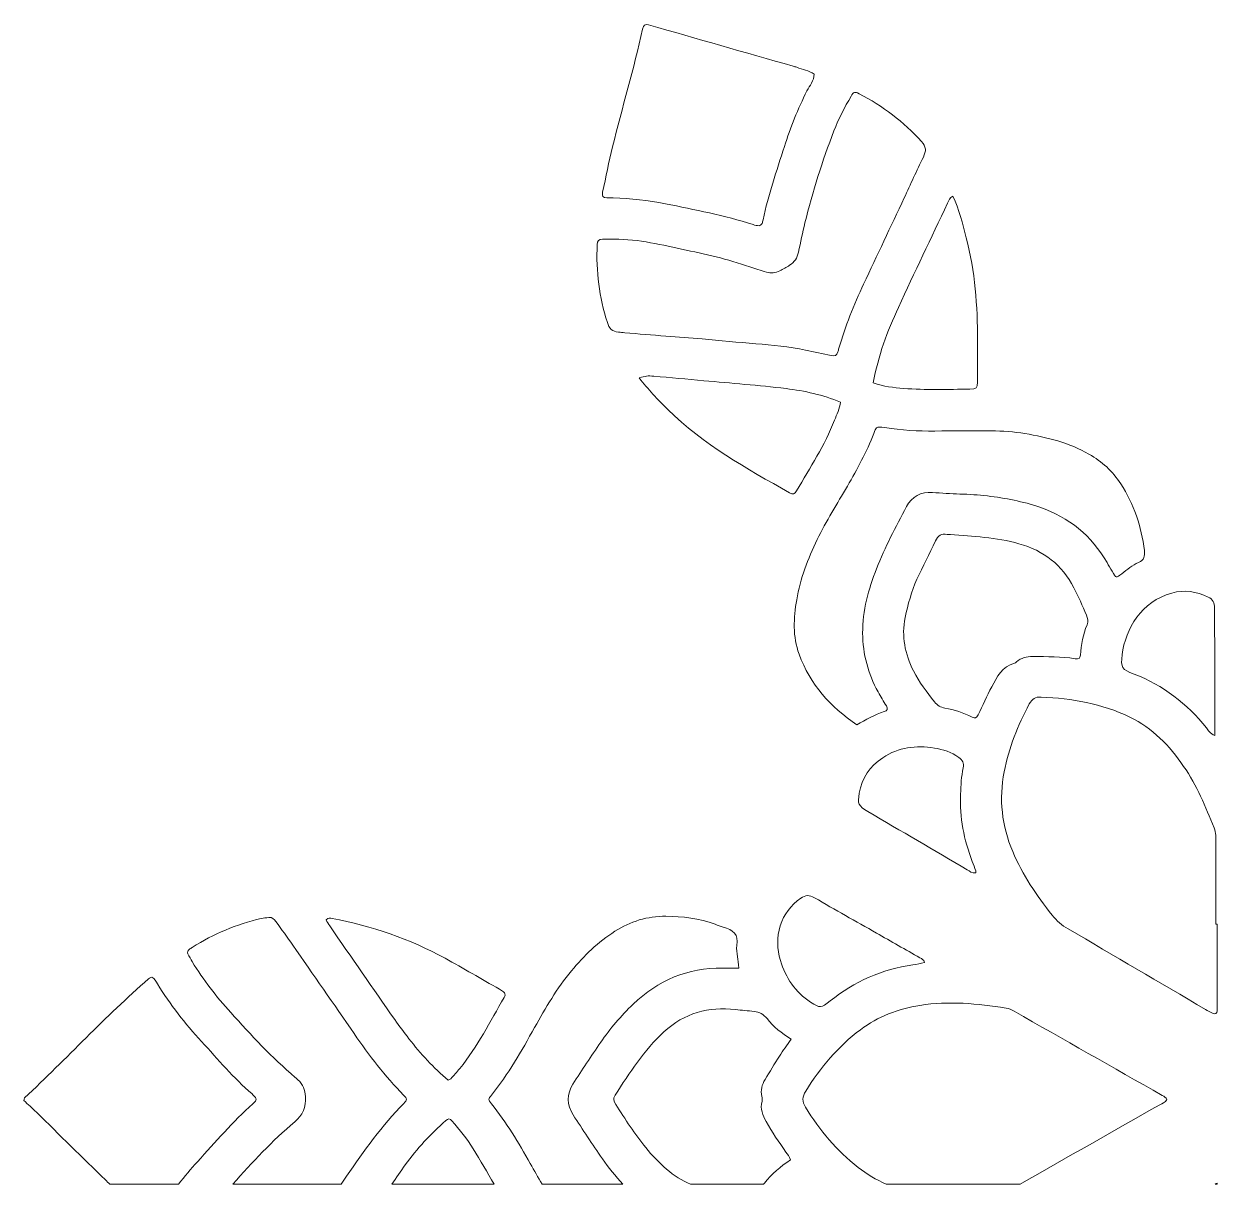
# Model space of a CAD drawing. Extents: x 262 to 2739, y -2945 to -54.
# Drawn here: x 1582 to 2127, y -1051 to -521 of the extents above; entities that cross this region are included whole.
import ezdxf

# ---------------------------------------------------------------- set-up
doc = ezdxf.new("R2010")
doc.units = 0
doc.header["$MEASUREMENT"] = 0
doc.layers.add('Layer 1', color=7, linetype='Continuous')

# ---------------------------------------------------------------- blocks, each defined once
blk = doc.blocks.new('block 2')
at = {"layer": 'Layer 1', "lineweight": 0}
for points, knots in [([(1846.22, -597.48), (1847.68, -590.59), (1849.1, -583.67), (1850.77, -576.8), (1855.15, -558.83), (1860.47, -541.09), (1864.46, -523.02), (1864.87, -521.18), (1865.66, -520.62), (1867.24, -521.08), (1889.24, -527.35), (1911.21, -533.67), (1933.21, -539.97), (1933.76, -540.13), (1934.31, -540.23), (1934.86, -540.44), (1937.49, -541.47), (1940.37, -541.98), (1942.76, -543.58), (1942.9, -546.64), (1940.77, -548.8), (1939.53, -551.26), (1935.41, -559.47), (1931.99, -567.95), (1929.21, -576.71), (1925.72, -587.79), (1921.89, -598.8), (1919.47, -610.19), (1919.35, -610.77), (1919.3, -611.37), (1919.01, -611.85), (1918.73, -612.28), (1918.18, -612.56), (1917.72, -612.95), (1916.74, -612.73), (1915.78, -612.61), (1914.9, -612.33), (1901.83, -607.99), (1888.3, -605.58), (1874.88, -602.77), (1867.05, -601.15), (1859.03, -600.48), (1851.01, -600.14), (1850.05, -600.09), (1849.1, -600.12), (1848.14, -600.07), (1846.3, -599.95), (1845.82, -599.4), (1846.22, -597.48)], [0, 0, 0, 0, 1, 1, 1, 2, 2, 2, 3, 3, 3, 4, 4, 4, 5, 5, 5, 6, 6, 6, 7, 7, 7, 8, 8, 8, 9, 9, 9, 10, 10, 10, 11, 11, 11, 12, 12, 12, 13, 13, 13, 14, 14, 14, 15, 15, 15, 16, 16, 16, 16]), ([(1856.32, -661.73), (1855.37, -661.66), (1854.43, -661.42), (1853.48, -661.4), (1850.58, -661.32), (1849.22, -659.74), (1848.38, -657.04), (1844.69, -645.45), (1843.16, -633.6), (1843.76, -621.47), (1843.85, -619.72), (1844.45, -619.05), (1846.2, -619), (1848.66, -618.91), (1851.15, -618.98), (1853.62, -618.98), (1864.8, -619.29), (1875.52, -622.14), (1886.34, -624.39), (1896.8, -626.54), (1907.12, -629.25), (1917.17, -632.89), (1918.42, -633.32), (1919.71, -633.72), (1921, -634.06), (1923.11, -634.59), (1925.17, -634.49), (1927.13, -633.46), (1928.64, -632.67), (1930.17, -631.86), (1931.6, -630.92), (1933.78, -629.51), (1935.1, -627.5), (1935.65, -624.94), (1936.61, -620.46), (1937.59, -615.99), (1938.64, -611.54), (1942.02, -597.22), (1946.61, -583.27), (1951.85, -569.55), (1953.96, -564.02), (1956.74, -558.78), (1959.68, -553.63), (1960.81, -551.65), (1961.41, -551.5), (1963.34, -552.53), (1974.14, -558.11), (1983.59, -565.41), (1991.83, -574.36), (1994.03, -576.78), (1994.06, -578.74), (1992.69, -581.5), (1989.63, -587.62), (1986.87, -593.92), (1983.95, -600.14), (1977.78, -613.26), (1971.58, -626.38), (1965.43, -639.49), (1960.95, -649), (1957.05, -658.74), (1954.11, -668.82), (1953.94, -669.37), (1953.84, -669.94), (1953.65, -670.49), (1953.1, -672.12), (1952.38, -672.57), (1950.61, -672.19), (1946.68, -671.38), (1942.78, -670.49), (1938.88, -669.65), (1931.41, -668.03), (1923.78, -667.38), (1916.19, -666.73), (1908.03, -666.04), (1899.84, -665.42), (1891.7, -664.55), (1886.2, -663.96), (1880.67, -663.69), (1875.14, -663.26), (1868.87, -662.76), (1862.6, -662.26), (1856.32, -661.73)], [0, 0, 0, 0, 1, 1, 1, 2, 2, 2, 3, 3, 3, 4, 4, 4, 5, 5, 5, 6, 6, 6, 7, 7, 7, 8, 8, 8, 9, 9, 9, 10, 10, 10, 11, 11, 11, 12, 12, 12, 13, 13, 13, 14, 14, 14, 15, 15, 15, 16, 16, 16, 17, 17, 17, 18, 18, 18, 19, 19, 19, 20, 20, 20, 21, 21, 21, 22, 22, 22, 23, 23, 23, 24, 24, 24, 25, 25, 25, 26, 26, 26, 27, 27, 27, 27]), ([(2003.73, -602.56), (2004.3, -601.39), (2004.56, -599.95), (2006.19, -599.35), (2008.94, -605.43), (2010.64, -611.87), (2012.29, -618.29), (2016.29, -633.72), (2017.47, -649.47), (2017.42, -665.34), (2017.42, -671.64), (2017.47, -677.94), (2017.39, -684.23), (2017.35, -687.06), (2016.91, -687.51), (2013.97, -687.51), (2003.87, -687.56), (1993.74, -687.92), (1983.67, -687.13), (1979.14, -686.79), (1974.59, -686.31), (1969.83, -684.61), (1972.08, -672.29), (1976.22, -661.04), (1981.3, -650.12), (1988.69, -634.23), (1996.23, -618.41), (2003.73, -602.56)], [0, 0, 0, 0, 1, 1, 1, 2, 2, 2, 3, 3, 3, 4, 4, 4, 5, 5, 5, 6, 6, 6, 7, 7, 7, 8, 8, 8, 9, 9, 9, 9]), ([(1931.53, -734.83), (1911.95, -723.7), (1892.21, -712.81), (1875.98, -696.77), (1871.38, -692.23), (1866.9, -687.58), (1862.95, -682.34), (1865.76, -681.43), (1866.9, -681.33), (1869.59, -681.57), (1877.17, -682.27), (1884.78, -682.91), (1892.4, -683.61), (1904.92, -684.78), (1917.48, -685.74), (1929.98, -687.22), (1938.45, -688.25), (1946.83, -690.12), (1954.89, -693.4), (1954.42, -696.46), (1953.17, -699.05), (1952.14, -701.68), (1947.64, -713.12), (1940.96, -723.39), (1934.81, -733.92), (1933.88, -735.55), (1933.14, -735.74), (1931.53, -734.83)], [0, 0, 0, 0, 1, 1, 1, 2, 2, 2, 3, 3, 3, 4, 4, 4, 5, 5, 5, 6, 6, 6, 7, 7, 7, 8, 8, 8, 9, 9, 9, 9]), ([(1935.96, -808.58), (1932.95, -800.49), (1933.45, -792.04), (1934.86, -783.69), (1936.49, -774.04), (1939.93, -764.94), (1944.22, -756.16), (1948.34, -747.76), (1953.34, -739.84), (1958.03, -731.77), (1962.55, -724.01), (1966.77, -716.11), (1970.09, -707.74), (1971.12, -705.1), (1970.65, -704.36), (1975.15, -705.06), (1982.66, -706.25), (1990.3, -706.71), (1997.96, -706.61), (2006.55, -706.49), (2015.14, -706.52), (2023.71, -706.54), (2034.08, -706.59), (2044.2, -708.26), (2054.16, -711.14), (2059.11, -712.57), (2063.83, -714.65), (2068.33, -717.17), (2074.24, -720.52), (2079.13, -724.97), (2082.84, -730.72), (2088.84, -740), (2092.27, -750.22), (2093.63, -761.19), (2093.94, -763.72), (2093.56, -765.54), (2090.93, -766.69), (2088.13, -767.94), (2085.76, -769.9), (2083.36, -771.79), (2080.71, -773.92), (2080.66, -773.87), (2078.86, -770.69), (2078.1, -769.37), (2077.35, -768.03), (2076.59, -766.72), (2069.48, -754.51), (2059.28, -746.01), (2045.93, -741.41), (2038.17, -738.76), (2030.13, -737.27), (2021.94, -736.29), (2013.59, -735.26), (2005.19, -735.45), (1996.83, -734.66), (1991.71, -734.21), (1987.35, -736.58), (1984.98, -741.15), (1980.17, -750.46), (1975.1, -759.68), (1971.32, -769.49), (1967.65, -778.97), (1964.92, -788.64), (1964.97, -798.96), (1965, -808.56), (1967.49, -817.44), (1972.01, -825.79), (1973.21, -827.97), (1974.55, -830.05), (1975.79, -832.21), (1976.51, -833.47), (1976.27, -834.31), (1974.79, -834.77), (1970.38, -836.13), (1966.48, -838.53), (1962.36, -840.82), (1950.23, -832.73), (1941.04, -822.3), (1935.96, -808.58)], [0, 0, 0, 0, 1, 1, 1, 2, 2, 2, 3, 3, 3, 4, 4, 4, 5, 5, 5, 6, 6, 6, 7, 7, 7, 8, 8, 8, 9, 9, 9, 10, 10, 10, 11, 11, 11, 12, 12, 12, 13, 13, 13, 14, 14, 14, 15, 15, 15, 16, 16, 16, 17, 17, 17, 18, 18, 18, 19, 19, 19, 20, 20, 20, 21, 21, 21, 22, 22, 22, 23, 23, 23, 24, 24, 24, 25, 25, 25, 26, 26, 26, 26]), ([(2014.98, -837.3), (2011.05, -835.22), (2006.88, -833.93), (2002.55, -833.16), (2000.57, -832.8), (1999.08, -831.99), (1997.81, -830.36), (1994.27, -825.86), (1990.82, -821.29), (1988.21, -816.17), (1984.29, -808.49), (1982.64, -800.44), (1984.38, -791.8), (1985.61, -785.79), (1987.26, -779.93), (1989.77, -774.35), (1992.43, -768.44), (1995.47, -762.72), (1998.17, -756.81), (1999.3, -754.32), (2000.97, -753.43), (2003.56, -753.84), (2003.92, -753.89), (2004.32, -753.84), (2005.02, -753.84), (2015.31, -754.75), (2025.96, -755.18), (2036.35, -758.07), (2047.67, -761.26), (2056.07, -767.82), (2061.46, -778.21), (2063.57, -782.25), (2065.31, -786.49), (2067.16, -790.68), (2067.78, -792.06), (2068.09, -793.5), (2067.44, -795.08), (2065.62, -799.53), (2064.81, -804.22), (2064.4, -808.99), (2064.28, -810.5), (2063.71, -810.88), (2062.06, -810.62), (2055.62, -809.59), (2049.13, -809.68), (2042.65, -809.66), (2039.87, -809.63), (2037.36, -810.16), (2035.23, -812.03), (2034.94, -812.27), (2034.65, -812.63), (2034.32, -812.72), (2028.67, -814.18), (2026.32, -818.9), (2023.9, -823.45), (2021.7, -827.66), (2019.79, -832.04), (2017.7, -836.32), (2017.03, -837.69), (2016.29, -838.02), (2014.98, -837.3)], [0, 0, 0, 0, 1, 1, 1, 2, 2, 2, 3, 3, 3, 4, 4, 4, 5, 5, 5, 6, 6, 6, 7, 7, 7, 8, 8, 8, 9, 9, 9, 10, 10, 10, 11, 11, 11, 12, 12, 12, 13, 13, 13, 14, 14, 14, 15, 15, 15, 16, 16, 16, 17, 17, 17, 18, 18, 18, 19, 19, 19, 20, 20, 20, 20]), ([(2106.1, -780.62), (2111.87, -779.02), (2117.4, -779.9), (2122.71, -782.47), (2124.82, -783.47), (2125.78, -785.1), (2125.66, -787.52), (2125.54, -790.56), (2125.71, -793.6), (2125.71, -796.66), (2125.78, -811.5), (2125.8, -826.37), (2125.85, -841.23), (2125.87, -842.55), (2125.85, -843.86), (2125.85, -845.73), (2123.48, -844.8), (2122.88, -843.31), (2121.97, -842.19), (2113.09, -831.08), (2102.2, -822.75), (2088.89, -817.63), (2083.39, -815.52), (2082.74, -814.76), (2083.48, -808.75), (2084.94, -796.95), (2092.36, -784.48), (2106.1, -780.62)], [0, 0, 0, 0, 1, 1, 1, 2, 2, 2, 3, 3, 3, 4, 4, 4, 5, 5, 5, 6, 6, 6, 7, 7, 7, 8, 8, 8, 9, 9, 9, 9]), ([(2126.85, -931.93), (2126.85, -931.93), (2126.85, -968), (2126.85, -968), (2126.85, -969.15), (2126.85, -970.3), (2126.81, -971.42), (2126.76, -972.64), (2125.99, -973.22), (2125.01, -972.71), (2123.81, -972.11), (2122.64, -971.47), (2121.49, -970.8), (2100.62, -958.54), (2079.75, -946.26), (2058.83, -934.06), (2055.95, -932.4), (2053.61, -930.35), (2051.55, -927.76), (2044.39, -918.78), (2038.03, -909.35), (2033.5, -898.7), (2028.52, -886.9), (2027.16, -874.84), (2029.6, -862.29), (2031.76, -851.33), (2035.75, -841.09), (2041.07, -831.3), (2042.31, -829.05), (2043.84, -827.99), (2046.52, -828.14), (2060.53, -828.83), (2074.17, -831.08), (2086.93, -837.26), (2097.39, -842.33), (2105.1, -850.35), (2111.56, -859.78), (2117.54, -868.52), (2121.64, -878.16), (2125.47, -887.93), (2126.33, -890.13), (2126.3, -892.41), (2126.3, -894.7), (2126.3, -894.7), (2126.3, -931.93), (2126.3, -931.93), (2126.3, -931.93), (2126.85, -931.93), (2126.85, -931.93)], [0, 0, 0, 0, 1, 1, 1, 2, 2, 2, 3, 3, 3, 4, 4, 4, 5, 5, 5, 6, 6, 6, 7, 7, 7, 8, 8, 8, 9, 9, 9, 10, 10, 10, 11, 11, 11, 12, 12, 12, 13, 13, 13, 14, 14, 14, 15, 15, 15, 16, 16, 16, 16]), ([(2015.05, -903.25), (2015.6, -904.66), (2016.15, -906.07), (2016.67, -907.51), (2016.72, -907.68), (2016.67, -907.87), (2016.67, -908.47), (2014.86, -908.68), (2013.83, -907.65), (2012.75, -907.01), (1997.57, -898.18), (1982.45, -889.27), (1967.32, -880.37), (1962.94, -877.78), (1962.58, -876.94), (1963.44, -872.08), (1964.66, -865.14), (1968.23, -859.73), (1974.12, -855.83), (1981.37, -851.04), (1989.36, -850.13), (1997.74, -851.43), (2001.71, -852.05), (2005.5, -853.25), (2008.85, -855.69), (2010.62, -856.96), (2011.41, -858.34), (2010.91, -860.5), (2010, -864.42), (2009.85, -868.42), (2009.69, -872.44), (2009.28, -883.1), (2011.19, -893.34), (2015.05, -903.25)], [0, 0, 0, 0, 1, 1, 1, 2, 2, 2, 3, 3, 3, 4, 4, 4, 5, 5, 5, 6, 6, 6, 7, 7, 7, 8, 8, 8, 9, 9, 9, 10, 10, 10, 11, 11, 11, 11]), ([(1927.42, -948.47), (1925.81, -943.25), (1925.76, -937.93), (1927.34, -932.67), (1928.95, -927.35), (1932.2, -923.24), (1936.68, -920.03), (1938.74, -918.55), (1940.63, -918.43), (1942.97, -919.79), (1952.36, -925.3), (1961.86, -930.56), (1971.29, -935.92), (1977.92, -939.7), (1984.53, -943.49), (1991.16, -947.27), (1991.95, -947.72), (1992.93, -947.99), (1993.22, -949.4), (1991.45, -949.76), (1989.67, -950.19), (1987.9, -950.45), (1973.8, -952.51), (1961.24, -958.04), (1950.13, -966.94), (1946.06, -970.22), (1945.49, -970.34), (1941.18, -967.5), (1934.19, -962.95), (1929.83, -956.34), (1927.42, -948.47)], [0, 0, 0, 0, 1, 1, 1, 2, 2, 2, 3, 3, 3, 4, 4, 4, 5, 5, 5, 6, 6, 6, 7, 7, 7, 8, 8, 8, 9, 9, 9, 10, 10, 10, 10]), ([(1726.76, -1050.63), (1726.76, -1050.63), (1677.3, -1050.63), (1677.3, -1050.63), (1686.26, -1040.67), (1695.3, -1030.83), (1705.62, -1022.21), (1709.33, -1019.13), (1710.86, -1015.37), (1710.5, -1010.63), (1710.29, -1007.66), (1709.33, -1005.08), (1707.1, -1002.99), (1706.7, -1002.61), (1706.29, -1002.2), (1705.86, -1001.84), (1695.11, -992.87), (1685.78, -982.55), (1676.39, -972.23), (1669.81, -965.01), (1663.88, -957.32), (1658.8, -948.97), (1658.11, -947.82), (1657.44, -946.67), (1656.86, -945.47), (1656.5, -944.73), (1656.77, -943.99), (1657.41, -943.44), (1657.84, -943.08), (1658.35, -942.79), (1658.82, -942.48), (1668.57, -936.26), (1679.1, -931.97), (1690.32, -929.29), (1691.45, -929.03), (1692.6, -928.98), (1693.72, -928.84), (1695.28, -928.67), (1696.21, -929.56), (1697.03, -930.7), (1699.59, -934.27), (1702.2, -937.81), (1704.71, -941.4), (1714.07, -954.88), (1723.43, -968.38), (1732.76, -981.88), (1739.61, -991.79), (1746.84, -1001.37), (1755.31, -1009.98), (1757.04, -1011.71), (1757.04, -1012.04), (1755.38, -1013.72), (1745.47, -1023.89), (1737.29, -1035.36), (1729.27, -1047.01), (1728.43, -1048.21), (1727.59, -1049.43), (1726.76, -1050.63)], [0, 0, 0, 0, 1, 1, 1, 2, 2, 2, 3, 3, 3, 4, 4, 4, 5, 5, 5, 6, 6, 6, 7, 7, 7, 8, 8, 8, 9, 9, 9, 10, 10, 10, 11, 11, 11, 12, 12, 12, 13, 13, 13, 14, 14, 14, 15, 15, 15, 16, 16, 16, 17, 17, 17, 18, 18, 18, 19, 19, 19, 19]), ([(1722.73, -929.27), (1740.85, -932.67), (1758.06, -938.63), (1774.25, -947.46), (1782.6, -952.01), (1790.81, -956.87), (1799.09, -961.58), (1799.76, -961.97), (1800.43, -962.32), (1801.01, -962.8), (1801.63, -963.31), (1801.87, -964.02), (1801.49, -964.81), (1801.39, -965.01), (1801.34, -965.17), (1801.25, -965.34), (1794.83, -976.38), (1789.11, -987.84), (1780.97, -997.8), (1779.63, -999.43), (1778.24, -1000.98), (1776.86, -1002.54), (1776.62, -1002.8), (1776.18, -1002.87), (1775.68, -1003.11), (1769, -997.54), (1763.16, -991.07), (1757.75, -984.18), (1755.53, -981.33), (1753.35, -978.43), (1751.27, -975.47), (1741.36, -961.22), (1731.5, -946.96), (1721.61, -932.69), (1720.99, -931.78), (1720.46, -930.8), (1719.93, -929.96), (1720.92, -928.79), (1721.87, -929.1), (1722.73, -929.27)], [0, 0, 0, 0, 1, 1, 1, 2, 2, 2, 3, 3, 3, 4, 4, 4, 5, 5, 5, 6, 6, 6, 7, 7, 7, 8, 8, 8, 9, 9, 9, 10, 10, 10, 11, 11, 11, 12, 12, 12, 13, 13, 13, 13]), ([(1818.58, -1050.63), (1816.76, -1047.51), (1814.96, -1044.4), (1813.19, -1041.27), (1807.85, -1031.76), (1802.35, -1022.38), (1795.45, -1013.91), (1793.92, -1012.02), (1793.95, -1011.83), (1795.45, -1009.98), (1803.19, -1000.43), (1809.15, -989.76), (1815.15, -979.1), (1820.23, -970.13), (1825.3, -961.18), (1831.98, -953.21), (1837.77, -946.29), (1844.14, -940.04), (1851.8, -935.13), (1858.91, -930.59), (1866.74, -928.19), (1875.07, -928.26), (1882.7, -928.34), (1890.34, -929.12), (1897.59, -931.9), (1898.84, -932.38), (1900.06, -932.93), (1901.33, -933.29), (1905.61, -934.46), (1908.55, -936.43), (1907.5, -941.64), (1907.17, -943.27), (1907.74, -945.07), (1907.88, -946.77), (1908.03, -948.27), (1908.19, -949.78), (1908.41, -951.96), (1905.51, -951.96), (1903.24, -951.98), (1900.97, -951.96), (1885.05, -951.72), (1871.57, -957.49), (1860.15, -968.43), (1854.6, -973.74), (1849.67, -979.56), (1845.34, -985.85), (1841.01, -992.15), (1836.72, -998.47), (1832.68, -1004.96), (1829.83, -1009.53), (1829.85, -1014.43), (1832.77, -1019.01), (1837.1, -1025.76), (1841.58, -1032.41), (1846.1, -1039.02), (1848.95, -1043.16), (1852.11, -1046.99), (1855.51, -1050.63), (1855.51, -1050.63), (1818.58, -1050.63), (1818.58, -1050.63)], [0, 0, 0, 0, 1, 1, 1, 2, 2, 2, 3, 3, 3, 4, 4, 4, 5, 5, 5, 6, 6, 6, 7, 7, 7, 8, 8, 8, 9, 9, 9, 10, 10, 10, 11, 11, 11, 12, 12, 12, 13, 13, 13, 14, 14, 14, 15, 15, 15, 16, 16, 16, 17, 17, 17, 18, 18, 18, 19, 19, 19, 20, 20, 20, 20]), ([(1652.6, -1050.63), (1652.6, -1050.63), (1621.17, -1050.63), (1621.17, -1050.63), (1620.5, -1049.98), (1619.83, -1049.33), (1619.16, -1048.69), (1608.61, -1038.47), (1598.17, -1028.1), (1587.66, -1017.81), (1585.77, -1015.94), (1583.78, -1014.15), (1581.92, -1012.42), (1581.99, -1012.02), (1581.99, -1011.85), (1582.04, -1011.68), (1582.11, -1011.49), (1582.16, -1011.28), (1582.28, -1011.16), (1601.45, -993.37), (1619.09, -973.96), (1638.91, -956.84), (1639.29, -956.48), (1639.87, -956.34), (1640.32, -956.13), (1641.85, -956.65), (1642.21, -958.06), (1642.91, -959.17), (1648.77, -968.6), (1655.5, -977.36), (1663.06, -985.52), (1670.58, -993.63), (1677.73, -1002.11), (1686.11, -1009.41), (1686.69, -1009.91), (1687.19, -1010.49), (1687.64, -1011.11), (1687.96, -1011.56), (1688.15, -1012.14), (1687.69, -1012.66), (1687.31, -1013.12), (1686.97, -1013.57), (1686.54, -1013.96), (1677.3, -1022.02), (1669.45, -1031.41), (1661.17, -1040.38), (1658.13, -1043.66), (1655.28, -1047.08), (1652.6, -1050.63)], [0, 0, 0, 0, 1, 1, 1, 2, 2, 2, 3, 3, 3, 4, 4, 4, 5, 5, 5, 6, 6, 6, 7, 7, 7, 8, 8, 8, 9, 9, 9, 10, 10, 10, 11, 11, 11, 12, 12, 12, 13, 13, 13, 14, 14, 14, 15, 15, 15, 16, 16, 16, 16]), ([(1918.92, -1010.53), (1919.09, -1011.25), (1919.21, -1012.09), (1919.01, -1012.78), (1918.03, -1016.23), (1919.35, -1019.15), (1920.9, -1022.05), (1923.56, -1026.93), (1926.79, -1031.43), (1929.93, -1035.98), (1930.67, -1037.05), (1931.7, -1037.99), (1931.96, -1039.57), (1927.46, -1042.54), (1923.37, -1045.91), (1920.09, -1050.2), (1919.95, -1050.36), (1919.8, -1050.51), (1919.66, -1050.63), (1919.66, -1050.63), (1886.39, -1050.63), (1886.39, -1050.63), (1882.44, -1049.07), (1878.78, -1046.77), (1875.45, -1043.83), (1872.03, -1040.79), (1868.82, -1037.53), (1865.92, -1033.94), (1860.9, -1027.7), (1856.52, -1020.99), (1852.21, -1014.22), (1851.32, -1012.83), (1850.91, -1011.59), (1851.92, -1010.03), (1858.55, -999.74), (1865.13, -989.47), (1874.23, -981.07), (1883.56, -972.45), (1894.53, -969.46), (1906.95, -970.87), (1909.8, -971.18), (1912.65, -971.42), (1915.47, -971.78), (1917.82, -972.07), (1919.76, -973), (1921.29, -974.99), (1924.23, -978.77), (1927.97, -981.76), (1932.32, -984.37), (1930.38, -987.17), (1928.61, -989.61), (1926.98, -992.15), (1924.74, -995.69), (1922.56, -999.26), (1920.4, -1002.87), (1918.99, -1005.22), (1918.25, -1007.73), (1918.92, -1010.53)], [0, 0, 0, 0, 1, 1, 1, 2, 2, 2, 3, 3, 3, 4, 4, 4, 5, 5, 5, 6, 6, 6, 7, 7, 7, 8, 8, 8, 9, 9, 9, 10, 10, 10, 11, 11, 11, 12, 12, 12, 13, 13, 13, 14, 14, 14, 15, 15, 15, 16, 16, 16, 17, 17, 17, 18, 18, 18, 19, 19, 19, 19]), ([(2036.93, -1050.63), (2036.93, -1050.63), (1975.72, -1050.63), (1975.72, -1050.63), (1971.2, -1048.66), (1966.93, -1046.08), (1962.91, -1042.97), (1953.15, -1035.36), (1945.39, -1026.02), (1938.88, -1015.54), (1937.25, -1012.9), (1937.35, -1010.77), (1938.95, -1008.19), (1945.66, -997.37), (1953.72, -987.79), (1963.94, -980.11), (1972.03, -973.98), (1981.15, -970.54), (1991.16, -968.96), (2004.37, -966.87), (2017.39, -968.12), (2030.44, -970.22), (2031.8, -970.44), (2032.98, -970.99), (2034.15, -971.64), (2056.7, -984.47), (2079.27, -997.3), (2101.82, -1010.13), (2102.65, -1010.58), (2103.54, -1010.99), (2103.83, -1012.04), (2103.16, -1013.29), (2101.82, -1013.69), (2100.72, -1014.34), (2079.44, -1026.43), (2058.18, -1038.49), (2036.93, -1050.63)], [0, 0, 0, 0, 1, 1, 1, 2, 2, 2, 3, 3, 3, 4, 4, 4, 5, 5, 5, 6, 6, 6, 7, 7, 7, 8, 8, 8, 9, 9, 9, 10, 10, 10, 11, 11, 11, 12, 12, 12, 12]), ([(1749.9, -1050.63), (1751.96, -1047.71), (1754.04, -1044.76), (1756.1, -1041.84), (1761.42, -1034.37), (1767.74, -1027.74), (1774.58, -1021.62), (1775.75, -1020.56), (1776.35, -1020.59), (1777.41, -1021.78), (1780.92, -1025.8), (1784.35, -1029.92), (1787.12, -1034.49), (1790.38, -1039.83), (1793.54, -1045.22), (1796.7, -1050.63), (1796.7, -1050.63), (1749.9, -1050.63), (1749.9, -1050.63)], [0, 0, 0, 0, 1, 1, 1, 2, 2, 2, 3, 3, 3, 4, 4, 4, 5, 5, 5, 6, 6, 6, 6]), ([(2126.85, -1050.12), (2126.85, -1050.12), (2126.85, -1050.63), (2126.85, -1050.63), (2126.85, -1050.63), (2125.97, -1050.63), (2125.97, -1050.63), (2126.26, -1050.46), (2126.54, -1050.29), (2126.85, -1050.12)], [0, 0, 0, 0, 1, 1, 1, 2, 2, 2, 3, 3, 3, 3])]:
    blk.add_open_spline(points, degree=3, knots=knots, dxfattribs=at)

msp = doc.modelspace()

# ---------------------------------------------------------------- block references
at = {"layer": 'Layer 1'}
msp.add_blockref('block 2', (0, 0), dxfattribs=at)

doc.saveas('drawing.dxf')
